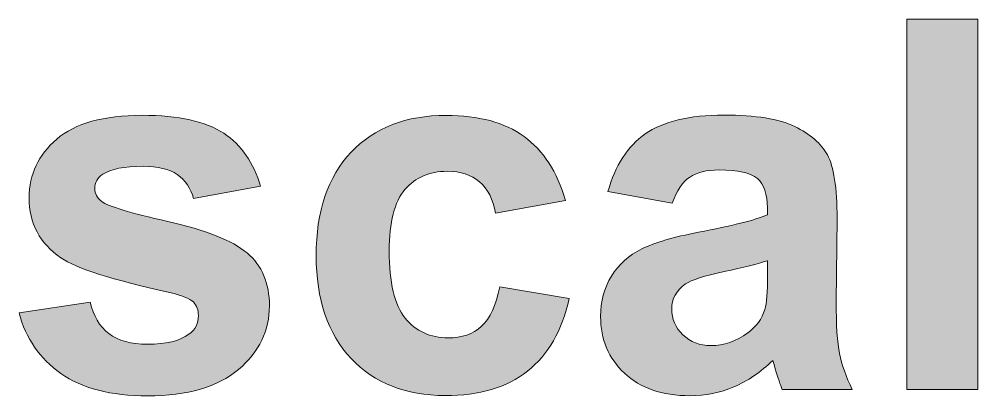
# Model space of a CAD drawing. Header units: inches. Extents: x 247 to 2765, y -1897 to -1110.
# Drawn here: x 1825.08 to 1832.93, y -1616.77 to -1613.69 of the extents above; entities that cross this region are included whole.
import ezdxf

# ---------------------------------------------------------------- set-up
doc = ezdxf.new("R2010")
doc.units = ezdxf.units.IN
doc.header["$MEASUREMENT"] = 0
doc.layers.add('Layer 1', color=7, linetype='Continuous')

# ---------------------------------------------------------------- blocks, each defined once
blk = doc.blocks.new('block 270')
at = {"layer": 'Layer 1', "true_color": 0x010101}
h = blk.add_hatch(color=18, dxfattribs=at)
h.dxf.hatch_style = 2
h.paths.add_polyline_path([(1832.346, -1616.7182), (1832.346, -1613.6875), (1832.9265, -1613.6875), (1832.9265, -1616.7182)])
h = blk.add_hatch(color=18, dxfattribs=at)
h.dxf.hatch_style = 2
edge = h.paths.add_edge_path()
edge.add_spline(control_points=[(1825.0772, -1616.0919), (1825.0772, -1616.0919), (1825.6595, -1616.003), (1825.6595, -1616.003), (1825.6843, -1616.1157), (1825.7349, -1616.2018), (1825.811, -1616.2603), (1825.8868, -1616.3189), (1825.994, -1616.3482), (1826.1287, -1616.3482), (1826.2792, -1616.3482), (1826.3919, -1616.3206), (1826.4677, -1616.2665), (1826.5193, -1616.2287), (1826.5448, -1616.1759), (1826.5448, -1616.1122), (1826.5448, -1616.0681), (1826.5311, -1616.0312), (1826.5035, -1616.002), (1826.4746, -1615.9744), (1826.4094, -1615.9496), (1826.3092, -1615.9244), (1825.8407, -1615.8211), (1825.5434, -1615.7267), (1825.4193, -1615.6413), (1825.2457, -1615.5228), (1825.1589, -1615.3581), (1825.1589, -1615.1483), (1825.1589, -1614.9581), (1825.234, -1614.7989), (1825.3849, -1614.6694), (1825.5361, -1614.5399), (1825.7683, -1614.4744), (1826.0832, -1614.4744), (1826.3843, -1614.4744), (1826.6062, -1614.524), (1826.7519, -1614.6212), (1826.8976, -1614.718), (1826.9979, -1614.864), (1827.0533, -1615.0549), (1827.0533, -1615.0549), (1826.5056, -1615.1562), (1826.5056, -1615.1562), (1826.4821, -1615.0708), (1826.4377, -1615.0053), (1826.3712, -1614.9591), (1826.3051, -1614.9137), (1826.2134, -1614.8916), (1826.0915, -1614.8916), (1825.9375, -1614.8916), (1825.8296, -1614.9137), (1825.7618, -1614.956), (1825.7177, -1614.987), (1825.6956, -1615.0253), (1825.6956, -1615.0742), (1825.6956, -1615.1149), (1825.7153, -1615.151), (1825.7532, -1615.18), (1825.8045, -1615.2175), (1825.986, -1615.2737), (1826.2954, -1615.344), (1826.6048, -1615.4135), (1826.8201, -1615.4986), (1826.9438, -1615.601), (1827.0657, -1615.7043), (1827.1264, -1615.8483), (1827.1264, -1616.034), (1827.1264, -1616.2342), (1827.0423, -1616.4088), (1826.8742, -1616.5535), (1826.705, -1616.6975), (1826.4563, -1616.7699), (1826.128, -1616.7699), (1825.8286, -1616.7699), (1825.5912, -1616.7092), (1825.4179, -1616.5869), (1825.2454, -1616.465), (1825.1313, -1616.3), (1825.0772, -1616.0919)], knot_values=[0, 0, 0, 0, 1, 1, 1, 2, 2, 2, 3, 3, 3, 4, 4, 4, 5, 5, 5, 6, 6, 6, 7, 7, 7, 8, 8, 8, 9, 9, 9, 10, 10, 10, 11, 11, 11, 12, 12, 12, 13, 13, 13, 14, 14, 14, 15, 15, 15, 16, 16, 16, 17, 17, 17, 18, 18, 18, 19, 19, 19, 20, 20, 20, 21, 21, 21, 22, 22, 22, 23, 23, 23, 24, 24, 24, 25, 25, 25, 26, 26, 26, 26], degree=3, periodic=1)
h = blk.add_hatch(color=18, dxfattribs=at)
h.dxf.hatch_style = 2
edge = h.paths.add_edge_path()
edge.add_spline(control_points=[(1829.5503, -1615.1724), (1829.5503, -1615.1724), (1828.9778, -1615.2757), (1828.9778, -1615.2757), (1828.9585, -1615.1624), (1828.9147, -1615.0763), (1828.8475, -1615.0184), (1828.7793, -1614.9612), (1828.6911, -1614.9323), (1828.5809, -1614.9323), (1828.4372, -1614.9323), (1828.3218, -1614.9822), (1828.2357, -1615.0821), (1828.1503, -1615.182), (1828.1072, -1615.3491), (1828.1072, -1615.5834), (1828.1072, -1615.8431), (1828.1509, -1616.0281), (1828.2384, -1616.1346), (1828.3253, -1616.2417), (1828.4434, -1616.2958), (1828.5909, -1616.2958), (1828.7015, -1616.2958), (1828.7907, -1616.2645), (1828.8627, -1616.2007), (1828.9323, -1616.1374), (1828.9826, -1616.0312), (1829.0115, -1615.8773), (1829.0115, -1615.8773), (1829.5813, -1615.9737), (1829.5813, -1615.9737), (1829.5221, -1616.2355), (1829.4091, -1616.434), (1829.2396, -1616.5676), (1829.0711, -1616.7013), (1828.8469, -1616.7675), (1828.564, -1616.7675), (1828.2429, -1616.7675), (1827.9863, -1616.6662), (1827.7954, -1616.4643), (1827.6046, -1616.2617), (1827.5088, -1615.9813), (1827.5088, -1615.623), (1827.5088, -1615.2606), (1827.6042, -1614.9784), (1827.7954, -1614.7765), (1827.987, -1614.5757), (1828.2457, -1614.4748), (1828.5726, -1614.4748), (1828.8403, -1614.4748), (1829.0515, -1614.5323), (1829.211, -1614.6474), (1829.3681, -1614.761), (1829.4821, -1614.9367), (1829.5503, -1615.1724)], knot_values=[0, 0, 0, 0, 1, 1, 1, 2, 2, 2, 3, 3, 3, 4, 4, 4, 5, 5, 5, 6, 6, 6, 7, 7, 7, 8, 8, 8, 9, 9, 9, 10, 10, 10, 11, 11, 11, 12, 12, 12, 13, 13, 13, 14, 14, 14, 15, 15, 15, 16, 16, 16, 17, 17, 17, 18, 18, 18, 18], degree=3, periodic=1)
h = blk.add_hatch(color=18, dxfattribs=at)
h.dxf.hatch_style = 2
edge = h.paths.add_edge_path()
edge.add_spline(control_points=[(1830.4251, -1615.1931), (1830.4251, -1615.1931), (1829.898, -1615.0976), (1829.898, -1615.0976), (1829.9572, -1614.8847), (1830.0592, -1614.7283), (1830.2039, -1614.6263), (1830.3479, -1614.5244), (1830.5635, -1614.4727), (1830.8481, -1614.4727), (1831.1061, -1614.4727), (1831.2998, -1614.504), (1831.4276, -1614.5654), (1831.554, -1614.6267), (1831.6429, -1614.7049), (1831.6953, -1614.7989), (1831.7473, -1614.8926), (1831.7738, -1615.0666), (1831.7738, -1615.3188), (1831.7738, -1615.3188), (1831.7666, -1615.9968), (1831.7666, -1615.9968), (1831.7666, -1616.1908), (1831.7755, -1616.332), (1831.7941, -1616.4243), (1831.8131, -1616.5163), (1831.8472, -1616.6135), (1831.8989, -1616.7189), (1831.8989, -1616.7189), (1831.3242, -1616.7189), (1831.3242, -1616.7189), (1831.3091, -1616.6806), (1831.2905, -1616.6231), (1831.2684, -1616.5477), (1831.2598, -1616.5129), (1831.2519, -1616.4905), (1831.2477, -1616.4801), (1831.1485, -1616.5759), (1831.0424, -1616.649), (1830.9294, -1616.6965), (1830.8174, -1616.7451), (1830.6962, -1616.7688), (1830.5687, -1616.7688), (1830.342, -1616.7688), (1830.1643, -1616.7075), (1830.0333, -1616.5852), (1829.9035, -1616.4629), (1829.838, -1616.3082), (1829.838, -1616.1212), (1829.838, -1615.9965), (1829.8676, -1615.8866), (1829.9269, -1615.7901), (1829.9861, -1615.694), (1830.0685, -1615.6196), (1830.1756, -1615.5668), (1830.2828, -1615.5152), (1830.4364, -1615.4707), (1830.6386, -1615.4315), (1830.9105, -1615.3798), (1831.0986, -1615.3329), (1831.2033, -1615.2888), (1831.2033, -1615.2888), (1831.2033, -1615.231), (1831.2033, -1615.231), (1831.2033, -1615.1204), (1831.1757, -1615.0397), (1831.1213, -1614.9922), (1831.0665, -1614.944), (1830.9621, -1614.9209), (1830.8085, -1614.9209), (1830.7051, -1614.9209), (1830.6249, -1614.9423), (1830.5663, -1614.9819), (1830.5084, -1615.0205), (1830.4605, -1615.0911), (1830.4251, -1615.1931)], knot_values=[0, 0, 0, 0, 1, 1, 1, 2, 2, 2, 3, 3, 3, 4, 4, 4, 5, 5, 5, 6, 6, 6, 7, 7, 7, 8, 8, 8, 9, 9, 9, 10, 10, 10, 11, 11, 11, 12, 12, 12, 13, 13, 13, 14, 14, 14, 15, 15, 15, 16, 16, 16, 17, 17, 17, 18, 18, 18, 19, 19, 19, 20, 20, 20, 21, 21, 21, 22, 22, 22, 23, 23, 23, 24, 24, 24, 25, 25, 25, 25], degree=3, periodic=1)
edge = h.paths.add_edge_path()
edge.add_spline(control_points=[(1831.2026, -1615.6643), (1831.1279, -1615.6885), (1831.01, -1615.7184), (1830.8491, -1615.7532), (1830.6879, -1615.7884), (1830.5821, -1615.8208), (1830.5329, -1615.8545), (1830.4571, -1615.9072), (1830.4202, -1615.9765), (1830.4202, -1616.0592), (1830.4202, -1616.1401), (1830.4505, -1616.2107), (1830.5115, -1616.27), (1830.5722, -1616.3292), (1830.6497, -1616.3589), (1830.7427, -1616.3589), (1830.8474, -1616.3589), (1830.9466, -1616.3244), (1831.0428, -1616.2555), (1831.1127, -1616.2042), (1831.1592, -1616.1398), (1831.1826, -1616.0633), (1831.1978, -1616.0137), (1831.2047, -1615.92), (1831.2047, -1615.7801), (1831.2047, -1615.7801), (1831.2047, -1615.6643), (1831.2047, -1615.6643), (1831.2047, -1615.6643), (1831.2026, -1615.6643), (1831.2026, -1615.6643), (1831.2026, -1615.6643), (1831.2026, -1615.6643), (1831.2026, -1615.6643)], knot_values=[0, 0, 0, 0, 1, 1, 1, 2, 2, 2, 3, 3, 3, 4, 4, 4, 5, 5, 5, 6, 6, 6, 7, 7, 7, 8, 8, 8, 9, 9, 9, 10, 10, 10, 11, 11, 11, 11], degree=3, periodic=1)
at = {"layer": 'Layer 1', "lineweight": 0}
blk.add_lwpolyline([(1832.346, -1616.7182), (1832.346, -1613.6875), (1832.9265, -1613.6875), (1832.9265, -1616.7182), (1832.346, -1616.7182)], dxfattribs=at)
for points, knots in [([(1825.0772, -1616.0919), (1825.0772, -1616.0919), (1825.6595, -1616.003), (1825.6595, -1616.003), (1825.6843, -1616.1157), (1825.7349, -1616.2018), (1825.811, -1616.2603), (1825.8868, -1616.3189), (1825.994, -1616.3482), (1826.1287, -1616.3482), (1826.2792, -1616.3482), (1826.3919, -1616.3206), (1826.4677, -1616.2665), (1826.5193, -1616.2287), (1826.5448, -1616.1759), (1826.5448, -1616.1122), (1826.5448, -1616.0681), (1826.5311, -1616.0312), (1826.5035, -1616.002), (1826.4746, -1615.9744), (1826.4094, -1615.9496), (1826.3092, -1615.9244), (1825.8407, -1615.8211), (1825.5434, -1615.7267), (1825.4193, -1615.6413), (1825.2457, -1615.5228), (1825.1589, -1615.3581), (1825.1589, -1615.1483), (1825.1589, -1614.9581), (1825.234, -1614.7989), (1825.3849, -1614.6694), (1825.5361, -1614.5399), (1825.7683, -1614.4744), (1826.0832, -1614.4744), (1826.3843, -1614.4744), (1826.6062, -1614.524), (1826.7519, -1614.6212), (1826.8976, -1614.718), (1826.9979, -1614.864), (1827.0533, -1615.0549), (1827.0533, -1615.0549), (1826.5056, -1615.1562), (1826.5056, -1615.1562), (1826.4821, -1615.0708), (1826.4377, -1615.0053), (1826.3712, -1614.9591), (1826.3051, -1614.9137), (1826.2134, -1614.8916), (1826.0915, -1614.8916), (1825.9375, -1614.8916), (1825.8296, -1614.9137), (1825.7618, -1614.956), (1825.7177, -1614.987), (1825.6956, -1615.0253), (1825.6956, -1615.0742), (1825.6956, -1615.1149), (1825.7153, -1615.151), (1825.7532, -1615.18), (1825.8045, -1615.2175), (1825.986, -1615.2737), (1826.2954, -1615.344), (1826.6048, -1615.4135), (1826.8201, -1615.4986), (1826.9438, -1615.601), (1827.0657, -1615.7043), (1827.1264, -1615.8483), (1827.1264, -1616.034), (1827.1264, -1616.2342), (1827.0423, -1616.4088), (1826.8742, -1616.5535), (1826.705, -1616.6975), (1826.4563, -1616.7699), (1826.128, -1616.7699), (1825.8286, -1616.7699), (1825.5912, -1616.7092), (1825.4179, -1616.5869), (1825.2454, -1616.465), (1825.1313, -1616.3), (1825.0772, -1616.0919)], [0, 0, 0, 0, 1, 1, 1, 2, 2, 2, 3, 3, 3, 4, 4, 4, 5, 5, 5, 6, 6, 6, 7, 7, 7, 8, 8, 8, 9, 9, 9, 10, 10, 10, 11, 11, 11, 12, 12, 12, 13, 13, 13, 14, 14, 14, 15, 15, 15, 16, 16, 16, 17, 17, 17, 18, 18, 18, 19, 19, 19, 20, 20, 20, 21, 21, 21, 22, 22, 22, 23, 23, 23, 24, 24, 24, 25, 25, 25, 26, 26, 26, 26]), ([(1829.5503, -1615.1724), (1829.5503, -1615.1724), (1828.9778, -1615.2757), (1828.9778, -1615.2757), (1828.9585, -1615.1624), (1828.9147, -1615.0763), (1828.8475, -1615.0184), (1828.7793, -1614.9612), (1828.6911, -1614.9323), (1828.5809, -1614.9323), (1828.4372, -1614.9323), (1828.3218, -1614.9822), (1828.2357, -1615.0821), (1828.1503, -1615.182), (1828.1072, -1615.3491), (1828.1072, -1615.5834), (1828.1072, -1615.8431), (1828.1509, -1616.0281), (1828.2384, -1616.1346), (1828.3253, -1616.2417), (1828.4434, -1616.2958), (1828.5909, -1616.2958), (1828.7015, -1616.2958), (1828.7907, -1616.2645), (1828.8627, -1616.2007), (1828.9323, -1616.1374), (1828.9826, -1616.0312), (1829.0115, -1615.8773), (1829.0115, -1615.8773), (1829.5813, -1615.9737), (1829.5813, -1615.9737), (1829.5221, -1616.2355), (1829.4091, -1616.434), (1829.2396, -1616.5676), (1829.0711, -1616.7013), (1828.8469, -1616.7675), (1828.564, -1616.7675), (1828.2429, -1616.7675), (1827.9863, -1616.6662), (1827.7954, -1616.4643), (1827.6046, -1616.2617), (1827.5088, -1615.9813), (1827.5088, -1615.623), (1827.5088, -1615.2606), (1827.6042, -1614.9784), (1827.7954, -1614.7765), (1827.987, -1614.5757), (1828.2457, -1614.4748), (1828.5726, -1614.4748), (1828.8403, -1614.4748), (1829.0515, -1614.5323), (1829.211, -1614.6474), (1829.3681, -1614.761), (1829.4821, -1614.9367), (1829.5503, -1615.1724)], [0, 0, 0, 0, 1, 1, 1, 2, 2, 2, 3, 3, 3, 4, 4, 4, 5, 5, 5, 6, 6, 6, 7, 7, 7, 8, 8, 8, 9, 9, 9, 10, 10, 10, 11, 11, 11, 12, 12, 12, 13, 13, 13, 14, 14, 14, 15, 15, 15, 16, 16, 16, 17, 17, 17, 18, 18, 18, 18]), ([(1830.4251, -1615.1931), (1830.4251, -1615.1931), (1829.898, -1615.0976), (1829.898, -1615.0976), (1829.9572, -1614.8847), (1830.0592, -1614.7283), (1830.2039, -1614.6263), (1830.3479, -1614.5244), (1830.5635, -1614.4727), (1830.8481, -1614.4727), (1831.1061, -1614.4727), (1831.2998, -1614.504), (1831.4276, -1614.5654), (1831.554, -1614.6267), (1831.6429, -1614.7049), (1831.6953, -1614.7989), (1831.7473, -1614.8926), (1831.7738, -1615.0666), (1831.7738, -1615.3188), (1831.7738, -1615.3188), (1831.7666, -1615.9968), (1831.7666, -1615.9968), (1831.7666, -1616.1908), (1831.7755, -1616.332), (1831.7941, -1616.4243), (1831.8131, -1616.5163), (1831.8472, -1616.6135), (1831.8989, -1616.7189), (1831.8989, -1616.7189), (1831.3242, -1616.7189), (1831.3242, -1616.7189), (1831.3091, -1616.6806), (1831.2905, -1616.6231), (1831.2684, -1616.5477), (1831.2598, -1616.5129), (1831.2519, -1616.4905), (1831.2477, -1616.4801), (1831.1485, -1616.5759), (1831.0424, -1616.649), (1830.9294, -1616.6965), (1830.8174, -1616.7451), (1830.6962, -1616.7688), (1830.5687, -1616.7688), (1830.342, -1616.7688), (1830.1643, -1616.7075), (1830.0333, -1616.5852), (1829.9035, -1616.4629), (1829.838, -1616.3082), (1829.838, -1616.1212), (1829.838, -1615.9965), (1829.8676, -1615.8866), (1829.9269, -1615.7901), (1829.9861, -1615.694), (1830.0685, -1615.6196), (1830.1756, -1615.5668), (1830.2828, -1615.5152), (1830.4364, -1615.4707), (1830.6386, -1615.4315), (1830.9105, -1615.3798), (1831.0986, -1615.3329), (1831.2033, -1615.2888), (1831.2033, -1615.2888), (1831.2033, -1615.231), (1831.2033, -1615.231), (1831.2033, -1615.1204), (1831.1757, -1615.0397), (1831.1213, -1614.9922), (1831.0665, -1614.944), (1830.9621, -1614.9209), (1830.8085, -1614.9209), (1830.7051, -1614.9209), (1830.6249, -1614.9423), (1830.5663, -1614.9819), (1830.5084, -1615.0205), (1830.4605, -1615.0911), (1830.4251, -1615.1931)], [0, 0, 0, 0, 1, 1, 1, 2, 2, 2, 3, 3, 3, 4, 4, 4, 5, 5, 5, 6, 6, 6, 7, 7, 7, 8, 8, 8, 9, 9, 9, 10, 10, 10, 11, 11, 11, 12, 12, 12, 13, 13, 13, 14, 14, 14, 15, 15, 15, 16, 16, 16, 17, 17, 17, 18, 18, 18, 19, 19, 19, 20, 20, 20, 21, 21, 21, 22, 22, 22, 23, 23, 23, 24, 24, 24, 25, 25, 25, 25]), ([(1831.2026, -1615.6643), (1831.1279, -1615.6885), (1831.01, -1615.7184), (1830.8491, -1615.7532), (1830.6879, -1615.7884), (1830.5821, -1615.8208), (1830.5329, -1615.8545), (1830.4571, -1615.9072), (1830.4202, -1615.9765), (1830.4202, -1616.0592), (1830.4202, -1616.1401), (1830.4505, -1616.2107), (1830.5115, -1616.27), (1830.5722, -1616.3292), (1830.6497, -1616.3589), (1830.7427, -1616.3589), (1830.8474, -1616.3589), (1830.9466, -1616.3244), (1831.0428, -1616.2555), (1831.1127, -1616.2042), (1831.1592, -1616.1398), (1831.1826, -1616.0633), (1831.1978, -1616.0137), (1831.2047, -1615.92), (1831.2047, -1615.7801), (1831.2047, -1615.7801), (1831.2047, -1615.6643), (1831.2047, -1615.6643), (1831.2047, -1615.6643), (1831.2026, -1615.6643), (1831.2026, -1615.6643), (1831.2026, -1615.6643), (1831.2026, -1615.6643), (1831.2026, -1615.6643)], [0, 0, 0, 0, 1, 1, 1, 2, 2, 2, 3, 3, 3, 4, 4, 4, 5, 5, 5, 6, 6, 6, 7, 7, 7, 8, 8, 8, 9, 9, 9, 10, 10, 10, 11, 11, 11, 11])]:
    blk.add_open_spline(points, degree=3, knots=knots, dxfattribs=at)
blk = doc.blocks.new('block 265')
at = {"layer": 'Layer 1'}
blk.add_blockref('block 270', (0, 0), dxfattribs=at)

msp = doc.modelspace()

# ---------------------------------------------------------------- block references
at = {"layer": 'Layer 1'}
msp.add_blockref('block 265', (0, 0), dxfattribs=at)

doc.saveas('drawing.dxf')
